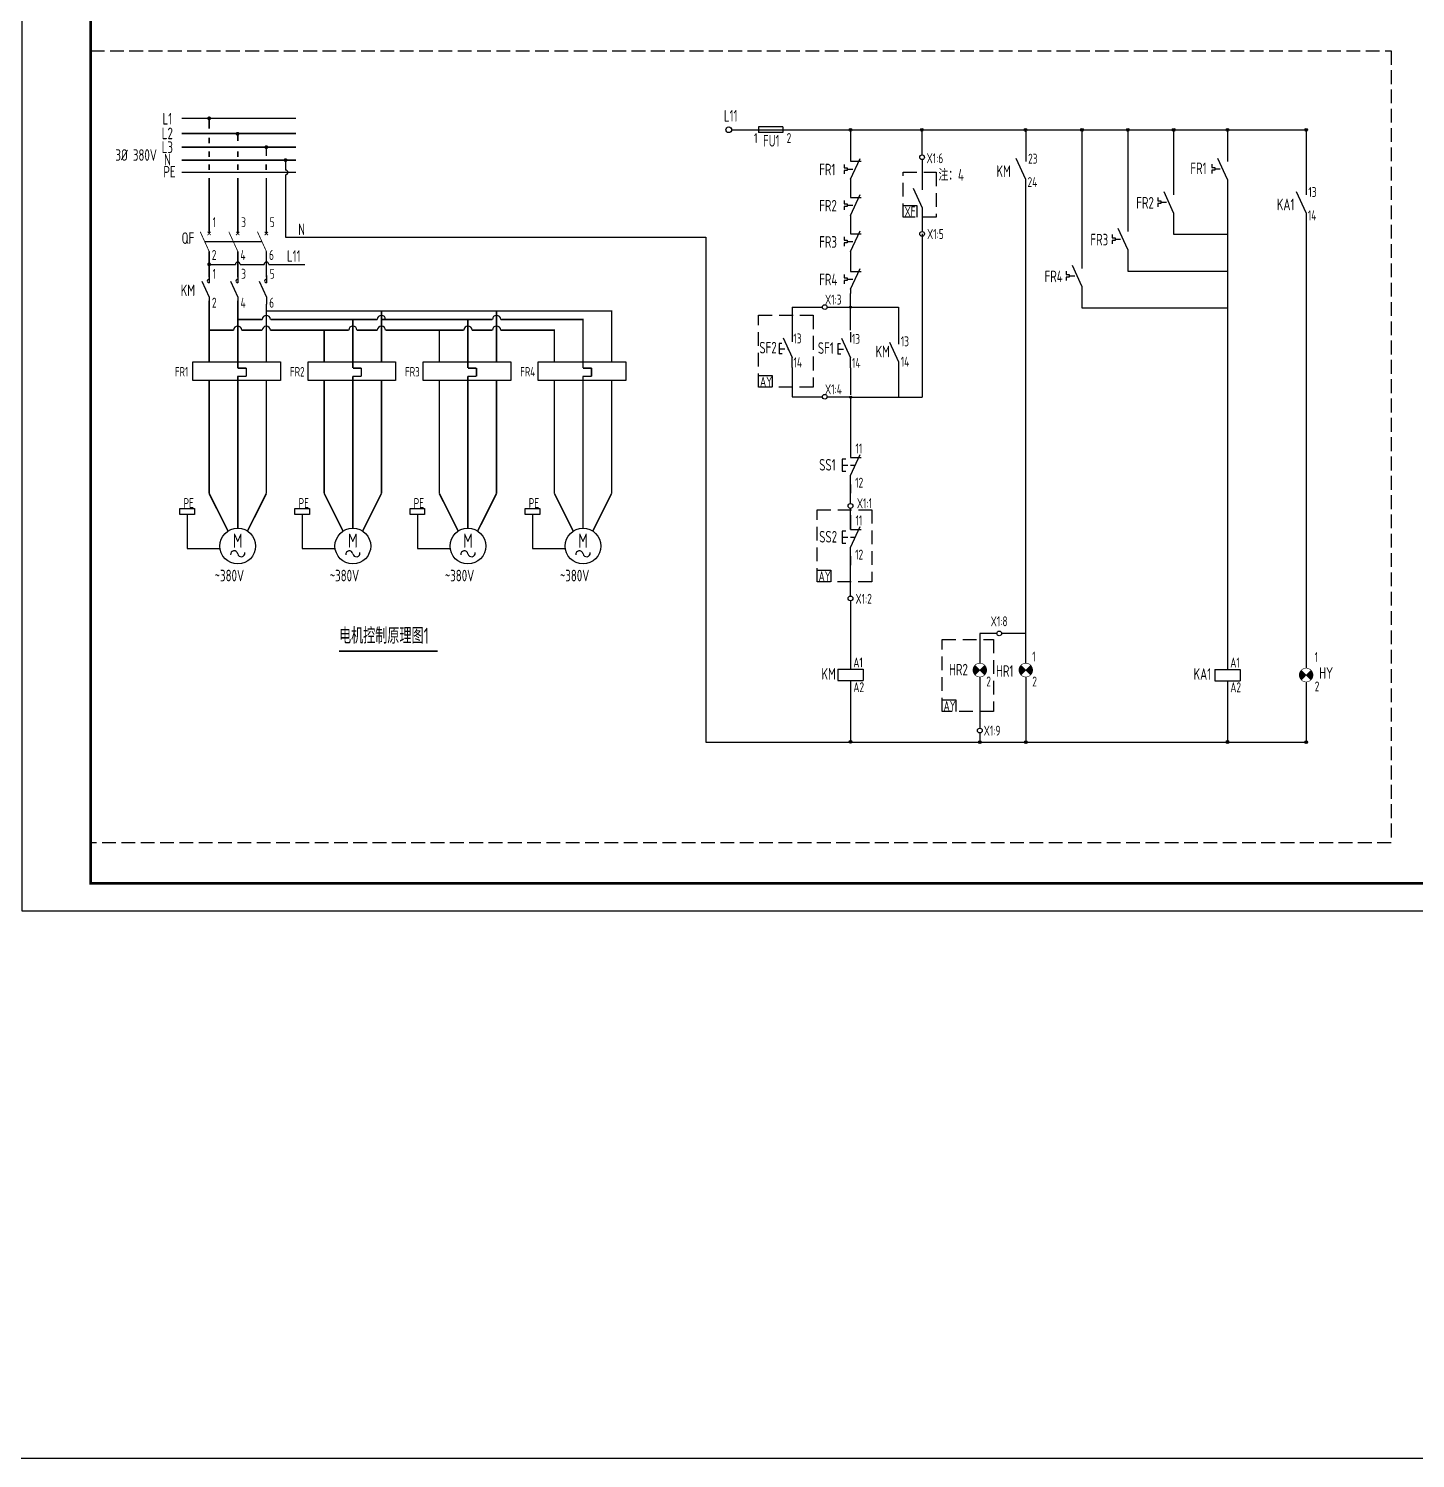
# Model space of a CAD drawing. Extents: x 1234595 to 2088511, y -80443 to 75292.
# Drawn here: x 1890966 to 1941215, y -80443 to -28633 of the extents above; entities that cross this region are included whole.
import ezdxf
from ezdxf.enums import TextEntityAlignment as Align

# ---------------------------------------------------------------- set-up
doc = ezdxf.new("R2010")
doc.units = 0
doc.header["$LTSCALE"] = 1000
doc.header["$MEASUREMENT"] = 0
for name, pattern in [('2014-08-31CC GFX工厂_t3$0$新块$0$DASHED', [0.75, 0.5, -0.25]), ('DASH', [0.35, 0.25, -0.1]), ('DASHED', [19.05, 12.7, -6.35]), ('DASHEDX2', [1.5, 1, -0.5])]:
    doc.linetypes.add(name, pattern=pattern)
doc.layers.get('0').update_dxf_attribs({"linetype": 'CONTINUOUS'})
for name, color, linetype in [('2', 8, 'CONTINUOUS'), ('ELEMENT', 3, 'CONTINUOUS'), ('PUB_DIM', 3, 'CONTINUOUS'), ('PUB_TEXT', 7, 'CONTINUOUS'), ('PUB_TITLE', 4, 'CONTINUOUS'), ('ROOF', 4, 'CONTINUOUS'), ('SIG_TEXT', 7, 'CONTINUOUS'), ('TH_WIRE', 4, 'CONTINUOUS'), ('WIRE-避雷', 4, 'CONTINUOUS'), ('电气', 3, 'CONTINUOUS')]:
    doc.layers.add(name, color=color, linetype=linetype)
doc.styles.add('SCEI', font='sceie.shx', dxfattribs={"width": 0.75, "bigfont": 'sceic.shx'})
doc.styles.add('sceie', font='sceie.shx', dxfattribs={"width": 0.7, "bigfont": 'sceic.shx'})
doc.styles.get("Standard").update_dxf_attribs({"font": 'GBENOR', "bigfont": 'GBCBIG'})

# ---------------------------------------------------------------- blocks, each defined once
blk = doc.blocks.new('$element$00000497')
at = {"const_width": 0.0233}
for points in [[(0, 0), (0, -0.25)], [(0, -1), (0, -0.75), (-0.25, -0.2)], [(-0.047, -0.297), (0.047, -0.203)], [(-0.047, -0.203), (0.047, -0.297)]]:
    blk.add_lwpolyline(points, dxfattribs=at)
at = {"flags": 9}
blk.add_attdef('S', (0, 0), '', height=0.00000667, dxfattribs=at)
blk = doc.blocks.new('M_M4')
blk.add_line((-0.25, -0.2), (0, -0.75))
for points in [[(0, 0), (0, -0.25)], [(0, -0.75), (0, -1)]]:
    blk.add_lwpolyline(points)
blk.add_arc((-0.008, -0.192), 0.0589, 81.8699, 278.1301)
at = {"width": 0.8, "flags": 9}
blk.add_attdef('S', (0.25, -0.5), '', height=0.2, dxfattribs=at)

msp = doc.modelspace()

# ---------------------------------------------------------------- hatches: boundary and pattern name
h = msp.add_hatch(color=2)
h.paths.add_polyline_path([(1920747, -32253.1), (1920747, -32304.9), (1920798.9, -32304.9, 0.4142136)])
h.paths.add_polyline_path([(1920747, -32253.1, 0.4142136), (1920695.2, -32304.9), (1920747, -32304.9)])
h.paths.add_polyline_path([(1920695.2, -32304.9, 1), (1920798.9, -32304.9)])
h = msp.add_hatch(color=2)
h.paths.add_polyline_path([(1923329.6, -32254.1), (1923329.6, -32305.9), (1923381.5, -32305.9, 0.4142136)])
h.paths.add_polyline_path([(1923329.6, -32254.1, 0.4142136), (1923277.8, -32305.9), (1923329.6, -32305.9)])
h.paths.add_polyline_path([(1923277.8, -32305.9, 1), (1923381.5, -32305.9)])
h = msp.add_hatch(color=2)
h.paths.add_polyline_path([(1927087.5, -32254.1), (1927087.5, -32305.9), (1927139.3, -32305.9, 0.4142136)])
h.paths.add_polyline_path([(1927087.5, -32254.1, 0.4142136), (1927035.6, -32305.9), (1927087.5, -32305.9)])
h.paths.add_polyline_path([(1927035.6, -32305.9, 1), (1927139.3, -32305.9)])
h = msp.add_hatch(color=2)
h.paths.add_polyline_path([(1929135.8, -32254.1), (1929135.8, -32305.9), (1929187.6, -32305.9, 0.4142136)])
h.paths.add_polyline_path([(1929135.8, -32254.1, 0.4142136), (1929083.9, -32305.9), (1929135.8, -32305.9)])
h.paths.add_polyline_path([(1929083.9, -32305.9, 1), (1929187.6, -32305.9)])
h = msp.add_hatch(color=2)
h.paths.add_polyline_path([(1930796.4, -32254.1), (1930796.4, -32305.9), (1930848.3, -32305.9, 0.4142136)])
h.paths.add_polyline_path([(1930796.4, -32254.1, 0.4142136), (1930744.6, -32305.9), (1930796.4, -32305.9)])
h.paths.add_polyline_path([(1930744.6, -32305.9, 1), (1930848.3, -32305.9)])
h = msp.add_hatch(color=2)
h.paths.add_polyline_path([(1932457.1, -32254.1), (1932457.1, -32305.9), (1932508.9, -32305.9, 0.4142136)])
h.paths.add_polyline_path([(1932457.1, -32254.1, 0.4142136), (1932405.2, -32305.9), (1932457.1, -32305.9)])
h.paths.add_polyline_path([(1932405.2, -32305.9, 1), (1932508.9, -32305.9)])
h = msp.add_hatch(color=2)
h.paths.add_polyline_path([(1934407.9, -32254.1), (1934407.9, -32305.9), (1934459.8, -32305.9, 0.4142136)])
h.paths.add_polyline_path([(1934407.9, -32254.1, 0.4142136), (1934356.1, -32305.9), (1934407.9, -32305.9)])
h.paths.add_polyline_path([(1934356.1, -32305.9, 1), (1934459.8, -32305.9)])
h = msp.add_hatch(color=2)
h.paths.add_polyline_path([(1937258.3, -32254.1), (1937258.3, -32305.9), (1937310.2, -32305.9, 0.4142136)])
h.paths.add_polyline_path([(1937258.3, -32254.1, 0.4142136), (1937206.5, -32305.9), (1937258.3, -32305.9)])
h.paths.add_polyline_path([(1937206.5, -32305.9, 1), (1937310.2, -32305.9)])
at = {"linetype": 'Continuous'}
h = msp.add_hatch(color=7, dxfattribs=at)
h.paths.add_polyline_path([(1920772.6, -38695.5, 0.6510678), (1920708.9, -38723.7, 0.2110936), (1920721.4, -38751.9)])
h.paths.add_polyline_path([(1920721.4, -38751.9, 0.6514001), (1920785.1, -38723.7, 0.2113373), (1920772.6, -38695.5)])
h = msp.add_hatch(color=7, dxfattribs=at)
h.paths.add_polyline_path([(1920780.4, -41959.3, 0.6510678), (1920716.7, -41987.5, 0.2110936), (1920729.1, -42015.7)])
h.paths.add_polyline_path([(1920729.1, -42015.7, 0.6514001), (1920792.9, -41987.5, 0.2113373), (1920780.4, -41959.3)])
h = msp.add_hatch(color=2)
h.paths.add_polyline_path([(1920747.1, -54425.6), (1920747.1, -54477.5), (1920798.9, -54477.5, 0.4142136)])
h.paths.add_polyline_path([(1920747.1, -54425.6, 0.4142136), (1920695.2, -54477.5), (1920747.1, -54477.5)])
h.paths.add_polyline_path([(1920695.2, -54477.5, 1), (1920798.9, -54477.5)])
h = msp.add_hatch(color=2)
h.paths.add_polyline_path([(1925432.4, -54437.6), (1925432.4, -54489.4), (1925484.2, -54489.4, 0.4142136)])
h.paths.add_polyline_path([(1925432.4, -54437.6, 0.4142136), (1925380.5, -54489.4), (1925432.4, -54489.4)])
h.paths.add_polyline_path([(1925380.5, -54489.4, 1), (1925484.2, -54489.4)])
h = msp.add_hatch(color=2)
h.paths.add_polyline_path([(1927097.9, -54437.6), (1927097.9, -54489.4), (1927149.7, -54489.4, 0.4142136)])
h.paths.add_polyline_path([(1927097.9, -54437.6, 0.4142136), (1927046, -54489.4), (1927097.9, -54489.4)])
h.paths.add_polyline_path([(1927046, -54489.4, 1), (1927149.7, -54489.4)])
h = msp.add_hatch(color=2)
h.paths.add_polyline_path([(1934405.5, -54431.6), (1934405.5, -54483.5), (1934457.3, -54483.5, 0.4142136)])
h.paths.add_polyline_path([(1934405.5, -54431.6, 0.4142136), (1934353.6, -54483.5), (1934405.5, -54483.5)])
h.paths.add_polyline_path([(1934353.6, -54483.5, 1), (1934457.3, -54483.5)])
h = msp.add_hatch(color=2)
h.paths.add_polyline_path([(1937255.9, -54437.6), (1937255.9, -54489.4), (1937307.7, -54489.4, 0.4142136)])
h.paths.add_polyline_path([(1937255.9, -54437.6, 0.4142136), (1937204, -54489.4), (1937255.9, -54489.4)])
h.paths.add_polyline_path([(1937204, -54489.4, 1), (1937307.7, -54489.4)])
at = {"layer": 'ROOF'}
h = msp.add_hatch(color=256, dxfattribs=at)
h.paths.add_polyline_path([(1925432.4, -51879.9), (1925255.2, -51702.8, 0.4168214), (1925259.2, -52056.2)])
h.paths.add_polyline_path([(1925432.4, -51879.9), (1925607.1, -52054.7, 0.4168566), (1925607.9, -51701.2)])
h = msp.add_hatch(color=256, dxfattribs=at)
h.paths.add_polyline_path([(1927097.9, -51879.9), (1926920.7, -51702.8, 0.4168214), (1926924.7, -52056.2)])
h.paths.add_polyline_path([(1927097.9, -51879.9), (1927272.6, -52054.7, 0.4168566), (1927273.4, -51701.2)])
h = msp.add_hatch(color=256, dxfattribs=at)
h.paths.add_polyline_path([(1937255.9, -52059.2), (1937078.8, -51882.1, 0.4168214), (1937082.7, -52235.6)])
h.paths.add_polyline_path([(1937255.9, -52059.2), (1937430.6, -52234, 0.4168566), (1937431.4, -51880.5)])

# ---------------------------------------------------------------- linework, layer by layer
for p, q in [((1900275.7, -33399.4), (1900275.7, -33757.2)), ((1920520.9, -33552.6), (1920520.9, -33675.7)), ((1920520.9, -33675.7), (1920628.5, -33675.7)), ((1920628.5, -33675.7), (1920628.5, -33770.4)), ((1920747, -34090.2), (1921092.6, -33334.2)), ((1920747, -33442.2), (1921135.8, -33442.2)), ((1927097.9, -34096.2), (1926752.3, -33340.2)), ((1933838.7, -33547.8), (1933838.7, -33670.9)), ((1933838.7, -33670.9), (1933946.3, -33670.9)), ((1933946.3, -33670.9), (1933946.3, -33765.5)), ((1934405.5, -34096.2), (1934059.9, -33340.2)), ((1900275.7, -33927), (1900275.7, -34240.2)), ((1920628.5, -33770.4), (1920520.9, -33770.4)), ((1920520.9, -33770.4), (1920520.9, -33893.4)), ((1933946.3, -33765.5), (1933838.7, -33765.5)), ((1933838.7, -33765.5), (1933838.7, -33888.6)), ((1900275.7, -34240.2), (1900275.7, -36196.4)), ((1920747, -35402.5), (1921092.6, -34646.5)), ((1923016, -34413.5), (1923340, -35126.3)), ((1932454.6, -35303.1), (1932109, -34547.1)), ((1937255.9, -35303.1), (1936910.3, -34547.1)), ((1920520.9, -34864.9), (1920520.9, -34988)), ((1920520.9, -34988), (1920628.5, -34988)), ((1920628.5, -35082.7), (1920520.9, -35082.7)), ((1920520.9, -35082.7), (1920520.9, -35205.7)), ((1920628.5, -34988), (1920628.5, -35082.7)), ((1920747, -34754.5), (1921135.8, -34754.5)), ((1931887.8, -34754.7), (1931887.8, -34877.8)), ((1931887.8, -34877.8), (1931995.5, -34877.8)), ((1931995.5, -34972.4), (1931887.8, -34972.4)), ((1931887.8, -34972.4), (1931887.8, -35095.5)), ((1931995.5, -34877.8), (1931995.5, -34972.4)), ((1920520.9, -36177.3), (1920520.9, -36300.3)), ((1920747, -36714.9), (1921092.6, -35958.9)), ((1920747, -36066.9), (1921135.8, -36066.9)), ((1930227.2, -36088.5), (1930227.2, -36211.5)), ((1930227.2, -36211.5), (1930334.8, -36211.5)), ((1930334.8, -36211.5), (1930334.8, -36306.2)), ((1930794, -36636.9), (1930448.4, -35880.9)), ((1920520.9, -36300.3), (1920628.5, -36300.3)), ((1920628.5, -36395), (1920520.9, -36395)), ((1920520.9, -36395), (1920520.9, -36518.1)), ((1920628.5, -36300.3), (1920628.5, -36395)), ((1930334.8, -36306.2), (1930227.2, -36306.2)), ((1930227.2, -36306.2), (1930227.2, -36429.3)), ((1929133.3, -37970.7), (1928787.7, -37214.7)), ((1920520.9, -37539.7), (1920520.9, -37662.7)), ((1920520.9, -37662.7), (1920628.5, -37662.7)), ((1920628.5, -37757.4), (1920520.9, -37757.4)), ((1920520.9, -37757.4), (1920520.9, -37880.5)), ((1920628.5, -37662.7), (1920628.5, -37757.4)), ((1920747, -38077.3), (1921092.6, -37321.3)), ((1920747, -37429.3), (1921135.8, -37429.3)), ((1928566.5, -37422.3), (1928566.5, -37545.3)), ((1928566.5, -37545.3), (1928674.2, -37545.3)), ((1928674.2, -37640), (1928566.5, -37640)), ((1928566.5, -37640), (1928566.5, -37763.1)), ((1928674.2, -37545.3), (1928674.2, -37640)), ((1920747, -39559.6), (1920747, -38228)), ((1918303, -39834.5), (1918627, -40547.3)), ((1918627, -39613.4), (1918627, -39980.6)), ((1920423, -39849.9), (1920747, -40562.7)), ((1920747, -39628.8), (1920747, -39996)), ((1918167.7, -40045.4), (1918167.7, -40412.6)), ((1918263, -40045.4), (1918167.7, -40045.4)), ((1920287.7, -40060.8), (1920287.7, -40428)), ((1920383, -40060.8), (1920287.7, -40060.8)), ((1922161.8, -40000.1), (1922485.8, -40712.9)), ((1918273.3, -40412.6), (1918167.7, -40412.6)), ((1918627, -40909.4), (1918627, -40547.3)), ((1920393.4, -40428), (1920287.7, -40428)), ((1920747, -40924.8), (1920747, -40562.7)), ((1920747, -41972.2), (1920747, -44175.8)), ((1920444.6, -44240.6), (1920444.6, -44668)), ((1920574.2, -44240.6), (1920444.6, -44240.6)), ((1920747, -44823.8), (1921092.6, -44067.8)), ((1920747, -44175.8), (1921135.8, -44175.8)), ((1920444.6, -44668), (1920574.2, -44668)), ((1920747, -45147.8), (1920747, -44823.8)), ((1920747, -44857.2), (1920747, -44823.8)), ((1920747, -45844.5), (1920747, -44823.8)), ((1920747, -45844.5), (1920747, -45658.3)), ((1920747, -46782.8), (1920747, -46017.3)), ((1920747, -46264.1), (1920747, -46782.8)), ((1920444.6, -46847.6), (1920444.6, -47275)), ((1920574.2, -46847.6), (1920444.6, -46847.6)), ((1920747, -47430.8), (1921092.6, -46674.8)), ((1920747, -46782.8), (1921135.8, -46782.8)), ((1896711.6, -47473.9), (1897906.1, -47473.9)), ((1900881.6, -47473.9), (1902076.1, -47473.9)), ((1905051.6, -47473.9), (1906246.1, -47473.9)), ((1909221.5, -47473.9), (1910416, -47473.9)), ((1920444.6, -47275), (1920574.2, -47275)), ((1920747, -47609.7), (1920747, -47430.8)), ((1920747, -47754.8), (1920747, -47430.8)), ((1920747, -49193), (1920747, -47609.7))]:
    msp.add_line(p, q)
at = {"color": 3, "linetype": 'DASHEDX2', "ltscale": 0.2}
for p, q in [((1920628.5, -33723), (1920914.9, -33723)), ((1933946.3, -33718.2), (1934232.7, -33718.2)), ((1920628.5, -35035.3), (1920914.9, -35035.3)), ((1931995.5, -34925.1), (1932281.8, -34925.1)), ((1930334.8, -36258.9), (1930621.2, -36258.9)), ((1920628.5, -36347.7), (1920914.9, -36347.7)), ((1920628.5, -37710.1), (1920914.9, -37710.1)), ((1928674.2, -37592.7), (1928960.5, -37592.7)), ((1918167.7, -40232.9), (1918484, -40232.9)), ((1920287.7, -40248.2), (1920604.1, -40248.2)), ((1920444.6, -44456.6), (1920914.9, -44456.6)), ((1920444.6, -47063.6), (1920914.9, -47063.6))]:
    msp.add_line(p, q, dxfattribs=at)
at = {"color": 3}
for p, q in [((1923340, -35126.3), (1923340, -35984.8)), ((1923340, -36071.2), (1923340, -41987.5)), ((1918627, -38723.5), (1919727.5, -38723.5)), ((1918627, -38723.5), (1918627, -39791)), ((1919900.3, -38723.5), (1920807.5, -38723.5)), ((1920750.6, -38723.7), (1922485.8, -38723.7)), ((1918627, -40909.4), (1918627, -41972.2)), ((1920747, -40924.8), (1920747, -41901.1)), ((1918627, -41972.2), (1919727.5, -41972.2)), ((1919900.3, -41972.2), (1920747, -41972.2)), ((1920747, -41987.5), (1923340, -41987.5)), ((1925432.4, -50548.5), (1925432.4, -51628.7)), ((1926049.2, -50548.5), (1925432.4, -50548.5)), ((1927097.9, -50548.5), (1926222, -50548.5)), ((1920747.1, -52257.5), (1920747.1, -54477.5)), ((1925432.4, -52126.4), (1925432.4, -53981.6)), ((1927097.9, -52126.4), (1927097.9, -54477.5)), ((1925432.4, -54154.4), (1925432.4, -54477.5))]:
    msp.add_line(p, q, dxfattribs=at)
at = {"linetype": 'DASHED'}
msp.add_line((1897345.8, -36348.9), (1899419.4, -36348.9), dxfattribs=at)
at = {"color": 4}
for p, q in [((1896711.6, -46237.9), (1896711.6, -47473.9)), ((1900881.6, -46237.9), (1900881.6, -47473.9)), ((1905051.6, -46237.9), (1905051.6, -47473.9)), ((1909221.5, -46237.9), (1909221.5, -47473.9))]:
    msp.add_line(p, q, dxfattribs=at)
at = {"const_width": 55.3}
for points in [[(1896508.7, -31884.2), (1900655.9, -31884.2)], [(1897507.8, -31884.2), (1897507.8, -32258)], [(1896508.7, -32436.5), (1900655.9, -32436.5)], [(1897507.8, -32587.8), (1897507.8, -32795.9)], [(1898544.6, -32436.5), (1898544.6, -32701)], [(1896508.7, -32930.7), (1900655.9, -32930.7)], [(1897507.8, -33082), (1897507.8, -33290.1)], [(1898544.6, -33082), (1898544.6, -33290.1)], [(1899581.4, -32930.7), (1899581.4, -33249.9)], [(1896508.7, -33399.4), (1900655.9, -33399.4)], [(1897507.8, -33550.6), (1897507.8, -33758.8)], [(1898544.6, -33550.6), (1898544.6, -33758.8)], [(1899573.9, -33550.6), (1899573.9, -33758.8)], [(1896508.7, -33842.1), (1900655.9, -33842.1)], [(1897507.8, -34050.2), (1897507.8, -34240.2)], [(1898544.6, -34050.2), (1898544.6, -34212.4)], [(1898544.6, -34212.4), (1898544.6, -36016.4)], [(1899581.4, -34050.2), (1899581.4, -34212.4)], [(1899581.4, -34212.4), (1899581.4, -36016.4)], [(1897507.8, -34240.2), (1897507.8, -36016.4)], [(1897507.8, -36705.3), (1897507.8, -37650.5)], [(1898544.6, -36705.3), (1898544.6, -37650.5)], [(1899581.4, -36705.3), (1899581.4, -37650.5)], [(1897507.8, -38489.4), (1897507.8, -40703.2)], [(1898544.6, -38489.4), (1898544.6, -40936.8)], [(1899581.4, -38611.3), (1899581.4, -40703.2)], [(1899581.4, -38865.3), (1912091.3, -38865.3), (1912091.3, -40703.2)], [(1903751.4, -40703.2), (1903751.4, -38865.3)], [(1907921.4, -40703.2), (1907921.4, -38865.3)], [(1898544.6, -39173), (1899431.7, -39173)], [(1899731.1, -39173), (1903601.7, -39173)], [(1902714.6, -39173), (1902714.6, -40936.8)], [(1903751.4, -39173), (1907771.7, -39173)], [(1906884.6, -39173), (1906884.6, -40936.8)], [(1908071.1, -39173), (1911054.5, -39173), (1911054.5, -40936.8)], [(1898391, -39560.7), (1897507.8, -39560.7)], [(1899427.8, -39560.7), (1898690.4, -39560.7)], [(1902564.9, -39560.7), (1899727.1, -39560.7)], [(1901677.8, -40703.2), (1901677.8, -39560.7)], [(1903601.7, -39560.7), (1902864.3, -39560.7)], [(1906734.9, -39560.7), (1903901, -39560.7)], [(1905847.8, -40703.2), (1905847.8, -39560.7)], [(1907771.7, -39560.7), (1907034.3, -39560.7)], [(1910017.7, -40703.2), (1910017.7, -39560.7), (1908071.1, -39560.7)], [(1898544.6, -40936.8), (1898853.3, -40936.8)], [(1898853.3, -41235.4), (1898853.3, -40936.8)], [(1902714.6, -40936.8), (1903023.3, -40936.8)], [(1903023.3, -41235.4), (1903023.3, -40936.8)], [(1906884.6, -40936.8), (1907193.2, -40936.8)], [(1907193.2, -41235.4), (1907193.2, -40936.8)], [(1911054.5, -40936.8), (1911363.2, -40936.8)], [(1911363.2, -41235.4), (1911363.2, -40936.8)], [(1897507.8, -41388.4), (1897507.8, -45239.2)], [(1898853.3, -41235.4), (1898533.8, -41235.4)], [(1898544.6, -41235.4), (1898544.6, -45266.9)], [(1899581.4, -41388.4), (1899581.4, -45266.9)], [(1901677.8, -41388.4), (1901677.8, -45239.2)], [(1903023.3, -41235.4), (1902703.7, -41235.4)], [(1902714.6, -41235.4), (1902714.6, -45266.9)], [(1903751.4, -41388.4), (1903751.4, -45266.9)], [(1905847.8, -41388.4), (1905847.8, -45239.2)], [(1907193.2, -41235.4), (1906873.7, -41235.4)], [(1906884.6, -41235.4), (1906884.6, -45266.9)], [(1907921.4, -41388.4), (1907921.4, -45266.9)], [(1910017.7, -41388.4), (1910017.7, -45239.2)], [(1911363.2, -41235.4), (1911043.7, -41235.4)], [(1911054.5, -41235.4), (1911054.5, -45266.9)], [(1912091.3, -41388.4), (1912091.3, -45266.9)], [(1897507.8, -45239.2), (1897507.8, -45476.6)], [(1897507.8, -45476.6), (1898190.6, -46839.4)], [(1898544.6, -45266.9), (1898544.6, -46734.2)], [(1899581.4, -45476.6), (1898898.6, -46839.4)], [(1899581.4, -45266.9), (1899581.4, -45476.6)], [(1901677.8, -45239.2), (1901677.8, -45476.6)], [(1901677.8, -45476.6), (1902360.6, -46839.4)], [(1902714.6, -45266.9), (1902714.6, -46734.2)], [(1903751.4, -45476.6), (1903068.6, -46839.4)], [(1903751.4, -45266.9), (1903751.4, -45476.6)], [(1905847.8, -45239.2), (1905847.8, -45476.6)], [(1905847.8, -45476.6), (1906530.6, -46839.4)], [(1906884.6, -45266.9), (1906884.6, -46734.2)], [(1907921.4, -45476.6), (1907238.6, -46839.4)], [(1907921.4, -45266.9), (1907921.4, -45476.6)], [(1910017.7, -45239.2), (1910017.7, -45476.6)], [(1910017.7, -45476.6), (1910700.5, -46839.4)], [(1911054.5, -45266.9), (1911054.5, -46734.2)], [(1912091.3, -45476.6), (1911408.6, -46839.4)], [(1912091.3, -45266.9), (1912091.3, -45476.6)]]:
    msp.add_lwpolyline(points, dxfattribs=at)
at = {"const_width": 69.1}
for points in [[(1897473.2, -31884.2, 1), (1897542.4, -31884.2, 1)], [(1898503.8, -32443.7, 1), (1898572.9, -32443.7, 1)], [(1899547.2, -32929.5, 1), (1899616.3, -32929.5, 1)], [(1900241.2, -33399.4, 1), (1900310.3, -33399.4, 1)], [(1897473.2, -37177.9, 1), (1897542.4, -37177.9, 1)]]:
    msp.add_lwpolyline(points, format="xyb", close=True, dxfattribs=at)
at = {"color": 3}
for points in [[(1896446.4, -46020.3), (1896976.7, -46020.3), (1896976.7, -46237.9), (1896446.4, -46237.9)], [(1900616.4, -46020.3), (1901146.7, -46020.3), (1901146.7, -46237.9), (1900616.4, -46237.9)], [(1904786.4, -46020.3), (1905316.7, -46020.3), (1905316.7, -46237.9), (1904786.4, -46237.9)], [(1908956.4, -46020.3), (1909486.7, -46020.3), (1909486.7, -46237.9), (1908956.4, -46237.9)]]:
    msp.add_lwpolyline(points, close=True, dxfattribs=at)
at = {"color": 4, "linetype": 'Continuous', "const_width": 20.7}
for points in [[(1925432.4, -52126.4, 1), (1925432.4, -51628.7, 1)], [(1927097.9, -52126.4, 1), (1927097.9, -51628.7, 1)], [(1937255.9, -52305.7, 1), (1937255.9, -51808.1, 1)]]:
    msp.add_lwpolyline(points, format="xyb", close=True, dxfattribs=at)
for points in [[(1925255.2, -51702.8), (1925607.1, -52054.7)], [(1925562, -52011.9), (1925562, -52011.9), (1925256.8, -51701.2)], [(1925259.2, -52056.2), (1925607.9, -51701.2)], [(1926920.7, -51702.8), (1927272.6, -52054.7)], [(1927227.5, -52011.9), (1927227.5, -52011.9), (1926922.3, -51701.2)], [(1926924.7, -52056.2), (1927273.4, -51701.2)], [(1937078.8, -51882.1), (1937430.6, -52234)], [(1937385.5, -52191.2), (1937385.5, -52191.2), (1937080.3, -51880.5)], [(1937082.7, -52235.6), (1937431.4, -51880.5)]]:
    msp.add_lwpolyline(points, dxfattribs=at)
for centre, radius in [((1923340, -33295.3), 86.4), ((1923340, -36071.2), 86.4), ((1919813.9, -38723.5), 86.4), ((1919813.9, -41972.2), 86.4), ((1920747, -45930.9), 86.4), ((1898544.6, -47382.2), 648), ((1902714.6, -47382.2), 648), ((1906884.6, -47382.2), 648), ((1911054.5, -47382.2), 648), ((1920747, -49279.4), 86.4), ((1926135.6, -50548.5), 86.4), ((1925432.4, -54068), 86.4)]:
    msp.add_circle(centre, radius)
at = {"color": 7, "linetype": 'Continuous'}
for centre in [(1920747, -38723.7), (1920754.8, -41987.5)]:
    msp.add_circle(centre, 38.1, dxfattribs=at)
at = {"color": 3}
for centre, start, end in [((1900275.7, -33842.1), 270, 90), ((1898547.1, -37177.9), 0, 180), ((1899583.9, -37177.9), 0, 180)]:
    msp.add_arc(centre, 84.9, start, end, dxfattribs=at)
for centre, radius, start, end in [((1899581.4, -39173), 149.7, 0, 180), ((1903751.4, -39173), 149.7, 0, 180), ((1907921.4, -39173), 149.7, 0, 180), ((1898540.7, -39560.7), 149.7, 0, 180), ((1899577.5, -39564.5), 149.7, 0, 180), ((1902714.6, -39560.7), 149.7, 0, 180), ((1903751.4, -39564.5), 149.7, 0, 180), ((1906884.6, -39560.7), 149.7, 0, 180), ((1907921.4, -39560.7), 149.7, 0, 180), ((1898415.3, -47686.4), 131.4, 10.25805, 188.6666), ((1898673.9, -47639.6), 131.4, 190.25805, 8.6666), ((1902585.3, -47686.4), 131.4, 10.25805, 188.6666), ((1902843.9, -47639.6), 131.4, 190.25805, 8.6666), ((1906755.3, -47686.4), 131.4, 10.25805, 188.6666), ((1907013.9, -47639.6), 131.4, 190.25805, 8.6666), ((1910925.2, -47686.4), 131.4, 10.25805, 188.6666), ((1911183.8, -47639.6), 131.4, 190.25805, 8.6666)]:
    msp.add_arc(centre, radius, start, end)
at = {"layer": '2'}
for p, q in [((1897507.8, -37177.9), (1898462.2, -37177.9)), ((1898631.9, -37177.9), (1899499, -37177.9))]:
    msp.add_line(p, q, dxfattribs=at)
at = {"layer": 'PUB_DIM', "color": 0, "linetype": 'DASH', "ltscale": 2}
msp.add_lwpolyline([(1893216.1, -29440.7), (1940331.9, -29440.7), (1940331.9, -58140.7), (1893216.1, -58140.7)], close=True, dxfattribs=at)
at = {"layer": 'PUB_TITLE'}
msp.add_lwpolyline([(1974816.1, -60600.6), (1974816.1, -1200.6), (1890716.1, -1200.6), (1890716.1, -60600.6)], close=True, dxfattribs=at)
at = {"layer": 'PUB_TITLE', "const_width": 100}
msp.add_lwpolyline([(1973816.1, -59600.6), (1973816.1, -2200.6), (1893216.1, -2200.6), (1893216.1, -59600.6)], close=True, dxfattribs=at)
at = {"layer": 'ROOF', "color": 3}
for p, q in [((1918300.7, -32196.3), (1917408.9, -32196.3)), ((1917408.9, -32196.3), (1917408.9, -32403.6)), ((1918300.7, -32403.6), (1917408.9, -32403.6)), ((1918300.7, -32196.3), (1918300.7, -32403.6)), ((1920747, -32299.9), (1920747, -33442.2)), ((1927097.9, -32305.9), (1927097.9, -33448.2)), ((1929133.3, -32299.9), (1929133.3, -37322.7)), ((1930794, -32305.9), (1930794, -35988.9)), ((1932454.6, -32305.9), (1932454.6, -34655.1)), ((1934405.5, -32305.9), (1934405.5, -33448.2)), ((1937255.9, -32299.9), (1937255.9, -34655.1)), ((1923340, -33381.7), (1923340, -34478.3)), ((1920747, -34090.2), (1920747, -34240.9)), ((1927097.9, -51628.7), (1927097.9, -34096.2)), ((1934405.5, -34096.2), (1934405.5, -34246.9)), ((1934405.5, -34096.2), (1934405.5, -34246.9)), ((1920747, -34240.9), (1920747, -34754.5)), ((1934405.5, -34246.9), (1934405.5, -34876.3)), ((1934405.5, -34841.9), (1934405.5, -51854.1)), ((1920747, -35402.5), (1920747, -35553.2)), ((1920747, -35553.2), (1920747, -36066.9)), ((1932454.6, -35303.1), (1932454.6, -36083.1)), ((1937255.9, -35303.1), (1937255.9, -51808.1)), ((1932454.6, -36083.1), (1934405.5, -36083.1)), ((1920747, -36714.9), (1920747, -36865.5)), ((1930794, -36636.9), (1930794, -37416.9)), ((1920747, -36865.5), (1920747, -37379.2)), ((1920747, -37147.8), (1920747, -37429.3)), ((1930794, -37416.9), (1934405.5, -37416.9)), ((1920747, -38077.3), (1920747, -38228)), ((1929133.3, -37970.7), (1929133.3, -38750.7)), ((1922485.8, -38723.7), (1922485.8, -40064.9)), ((1929133.3, -38750.7), (1934405.5, -38750.7)), ((1922485.8, -40712.9), (1922485.8, -41987.5)), ((1920747, -45147.8), (1920747, -45464.9)), ((1920747, -47754.8), (1920747, -48071.9)), ((1920747, -49365.8), (1920747, -51117.7)), ((1920747, -49365.8), (1920747, -51117.7)), ((1920747, -50982.9), (1920747, -51848.1)), ((1920747, -50982.9), (1920747, -51848.1)), ((1920287.8, -51848.1), (1921206.3, -51848.1)), ((1920287.8, -51848.1), (1920287.8, -52257.5)), ((1920287.8, -52257.5), (1921206.3, -52257.5)), ((1921206.3, -51848.1), (1921206.3, -52257.5)), ((1933946.2, -51854.1), (1934864.7, -51854.1)), ((1933946.2, -51854.1), (1933946.2, -52263.5)), ((1933946.2, -52263.5), (1934864.7, -52263.5)), ((1934405.5, -52263.5), (1934405.5, -54483.5)), ((1934405.5, -52305.7), (1934405.5, -54483.5)), ((1934864.7, -51854.1), (1934864.7, -52263.5)), ((1937255.9, -52305.7), (1937255.9, -54483.5)), ((1937255.9, -52305.7), (1937255.9, -54483.5))]:
    msp.add_line(p, q, dxfattribs=at)
for centre, radius in [((1916336.1, -32299.9), 103.7), ((1920747, -32304.9), 51.8), ((1923329.6, -32305.9), 51.8), ((1927087.5, -32305.9), 51.8), ((1929135.8, -32305.9), 51.8), ((1930796.4, -32305.9), 51.8), ((1932457.1, -32305.9), 51.8), ((1934407.9, -32305.9), 51.8), ((1937258.3, -32305.9), 51.8), ((1920747.1, -54477.5), 51.8), ((1925432.4, -54489.4), 51.8), ((1927097.9, -54489.4), 51.8), ((1934405.5, -54483.5), 51.8), ((1937255.9, -54489.4), 51.8)]:
    msp.add_circle(centre, radius, dxfattribs=at)
at = {"layer": 'SIG_TEXT', "color": 1, "linetype": '2014-08-31CC GFX工厂_t3$0$新块$0$DASHED'}
for p, q in [((1922651.9, -35039), (1923148.9, -35039)), ((1923148.9, -35039), (1923148.9, -35466.5)), ((1917413.5, -41204.2), (1917910.5, -41204.2)), ((1917910.5, -41204.2), (1917910.5, -41631.7)), ((1919535.8, -48253.6), (1920032.8, -48253.6)), ((1920032.8, -48253.6), (1920032.8, -48681.1)), ((1924065.1, -52952), (1924562.1, -52952)), ((1924562.1, -52952), (1924562.1, -53379.5))]:
    msp.add_line(p, q, dxfattribs=at)
for points in [[(1922651.9, -33840.5), (1923845.4, -33840.5), (1923845.4, -35466.5), (1922651.9, -35466.5)], [(1917413.5, -39020.2), (1919398, -39020.2), (1919398, -41631.7), (1917413.5, -41631.7)], [(1919535.8, -46069.6), (1921520.3, -46069.6), (1921520.3, -48681.1), (1919535.8, -48681.1)], [(1924065.1, -50768), (1925933.6, -50768), (1925933.6, -53379.5), (1924065.1, -53379.5)]]:
    msp.add_lwpolyline(points, close=True, dxfattribs=at)
at = {"layer": 'TH_WIRE', "color": 7, "const_width": 63}
msp.add_lwpolyline([(1902209.2, -51187.6), (1905787, -51187.6)], dxfattribs=at)
at = {"layer": 'WIRE-避雷', "color": 1}
msp.add_lwpolyline([(1234595.5, 75291.9), (2088511, 75291.9), (2088511, -80442.7), (1234595.5, -80442.7)], close=True, dxfattribs=at)
at = {"layer": '电气', "color": 3}
for p, q in [((1916439.8, -32299.9), (1937255.9, -32299.9)), ((1923340, -33208.9), (1923340, -32299.9)), ((1900275.7, -36196.4), (1915506, -36196.4)), ((1915506, -36196.4), (1915506, -54483.5)), ((1899668.7, -37177.9), (1900976.5, -37177.9)), ((1915506, -54483.5), (1937255.9, -54483.5))]:
    msp.add_line(p, q, dxfattribs=at)
for points in [[(1896922.8, -40703.2), (1900095.1, -40703.2), (1900095.1, -41388.4), (1896922.8, -41388.4)], [(1901092.8, -40703.2), (1904265, -40703.2), (1904265, -41388.4), (1901092.8, -41388.4)], [(1905262.8, -40703.2), (1908435, -40703.2), (1908435, -41388.4), (1905262.8, -41388.4)], [(1909432.7, -40703.2), (1912605, -40703.2), (1912605, -41388.4), (1909432.7, -41388.4)]]:
    msp.add_lwpolyline(points, close=True, dxfattribs=at)

# ---------------------------------------------------------------- block references
at = {"layer": 'ELEMENT', "color": 5, "xscale": 1296, "yscale": 1296, "zscale": 1296}
for p in [(1897507.8, -35733.3), (1898544.6, -35733.3), (1899581.4, -35733.3)]:
    msp.add_blockref('$element$00000497', p, dxfattribs=at)
at = {"layer": 'ELEMENT', "xscale": 1036.8, "yscale": 1036.8, "zscale": 1036.8}
for p in [(1897507.8, -37582.2), (1898544.6, -37582.2), (1899581.4, -37582.2)]:
    msp.add_blockref('M_M4', p, dxfattribs=at)

# ---------------------------------------------------------------- texts
at = {"style": 'sceie', "width": 0.8}
for s, height, p in [('L11', 420, (1916158.8, -32003.4)), ('FU1', 420, (1917577.4, -32908.7)), ('FR1', 420, (1919612.7, -33948)), ('KM', 420, (1926037.1, -34009.4)), ('FR1', 420, (1933060.4, -33906.9)), ('注：4', 420, (1923933.9, -34143.9)), ('FR2', 420, (1919612.7, -35260.3)), ('FR2', 420, (1931100.3, -35154.6)), ('KA1', 420, (1936195.1, -35216.3)), ('N', 420, (1900734, -36118.5)), ('FR3', 420, (1919612.7, -36572.7)), ('FR3', 420, (1929439.7, -36488.4)), ('L11', 420, (1900328, -37084.1)), ('FR4', 420, (1919612.7, -37935.1)), ('FR4', 420, (1927779, -37822.2)), ('SF2', 420, (1917444.5, -40404.6)), ('SF1', 420, (1919564.6, -40419.9)), ('KM', 420, (1921656.5, -40543.5)), ('FR1', 345.6, (1896268.3, -41240.1)), ('FR2', 345.6, (1900438.3, -41240.1)), ('FR3', 345.6, (1904608.3, -41240.1)), ('FR4', 345.6, (1908778.3, -41240.1)), ('SS1', 420, (1919612.7, -44649)), ('SS2', 420, (1919612.7, -47256)), ('~380V', 420, (1897707.3, -48661.9)), ('~380V', 420, (1901877.3, -48661.9)), ('~380V', 420, (1906047.3, -48661.9)), ('~380V', 420, (1910217.3, -48661.9)), ('KM', 420, (1919695.8, -52224.2)), ('HR2', 420, (1924318.7, -52070.1)), ('HR1', 420, (1926020.9, -52121.4)), ('KA1', 420, (1933177.6, -52230.2)), ('HY', 420, (1937729.6, -52194.4))]:
    msp.add_text(s, height=height, dxfattribs=at).set_placement(p)
for s, p in [('L1', (1895994.1, -31899.7)), ('L2', (1895994.1, -32429.4)), ('3%%C 380V', (1894864.9, -33212.4)), ('L3', (1895994.1, -32929.5)), ('QF', (1896738.2, -36225.3)), ('KM', (1896738.2, -38116.2))]:
    msp.add_text(s, height=420, dxfattribs=at).set_placement(p, align=Align.MIDDLE)
for s, p in [('PE', (1896291.4, -34028.3)), ('N', (1896121.9, -33588.6))]:
    msp.add_text(s, height=420, dxfattribs=at).set_placement(p, align=Align.RIGHT)
at = {"flags": 9}
for p in [(1920747, -43657.1), (1920747, -46264.1)]:
    msp.add_attdef('S', p, '按钮开关', height=0.00864, dxfattribs=at)
at = {"layer": 'PUB_TEXT', "style": 'sceie', "width": 0.8}
for p in [(1898544.6, -47187.8), (1902714.6, -47187.8), (1906884.6, -47187.8), (1911054.5, -47187.8)]:
    msp.add_text('M', height=518.4, dxfattribs=at).set_placement(p, align=Align.MIDDLE)
at = {"layer": 'ROOF', "color": 1, "style": 'sceie', "width": 0.8}
for s, p in [('1', (1917253.4, -32778.6)), ('2', (1918432.4, -32778.6)), ('X1:6', (1923503.8, -33510.2)), ('23', (1927181.1, -33528)), ('24', (1927161.2, -34373.7)), ('13', (1937339.1, -34734.9)), ('XF', (1922707, -35439.7)), ('14', (1937319.2, -35580.5)), ('1', (1897632.4, -35827.5)), ('3', (1898669.2, -35827.5)), ('5', (1899706, -35827.5)), ('X1:5', (1923522.8, -36256.2)), ('2', (1897604.4, -37015.7)), ('4', (1898641.2, -37015.7)), ('6', (1899678, -37015.7)), ('1', (1897632.4, -37698.8)), ('3', (1898669.2, -37698.8)), ('5', (1899706, -37698.8)), ('X1:3', (1919823, -38632.9)), ('2', (1897610.5, -38745.1)), ('4', (1898647.3, -38745.1)), ('6', (1899684.1, -38745.1)), ('13', (1918676, -40041.2)), ('13', (1920796.1, -40056.5)), ('13', (1922569, -40144.7)), ('14', (1918681, -40909.5)), ('14', (1920801, -40924.8)), ('14', (1922569, -40881.1)), ('AY', (1917468.7, -41605)), ('X1:4', (1919823, -41881.6)), ('11', (1920928.2, -44026.5)), ('12', (1920915.7, -45265.4)), ('PE', (1896577.4, -46004.9)), ('PE', (1900747.4, -46004.9)), ('PE', (1904917.4, -46004.9)), ('PE', (1909087.4, -46004.9)), ('X1:1', (1920979, -46014)), ('11', (1920928.2, -46633.5)), ('12', (1920915.7, -47872.5)), ('AY', (1919591, -48654.3)), ('X1:2', (1920929, -49473.5)), ('X1:8', (1925827.1, -50289.5)), ('1', (1927330.5, -51568.3)), ('1', (1937566.9, -51584.5)), ('A1', (1920849.1, -51780.2)), ('A1', (1934507.6, -51786.2)), ('A2', (1920849.1, -52676)), ('2', (1925668.2, -52471.2)), ('2', (1927333.7, -52471.2)), ('A2', (1934507.6, -52682)), ('2', (1937566.9, -52650.5)), ('AY', (1924120.3, -53352.7)), ('X1:9', (1925574.1, -54252))]:
    msp.add_text(s, height=360, dxfattribs=at).set_placement(p)
at = {"layer": '电气', "style": 'SCEI', "width": 0.8}
msp.add_text('电机控制原理图1', height=576, dxfattribs=at).set_placement((1902214.6, -50920.8))

doc.saveas('drawing.dxf')
